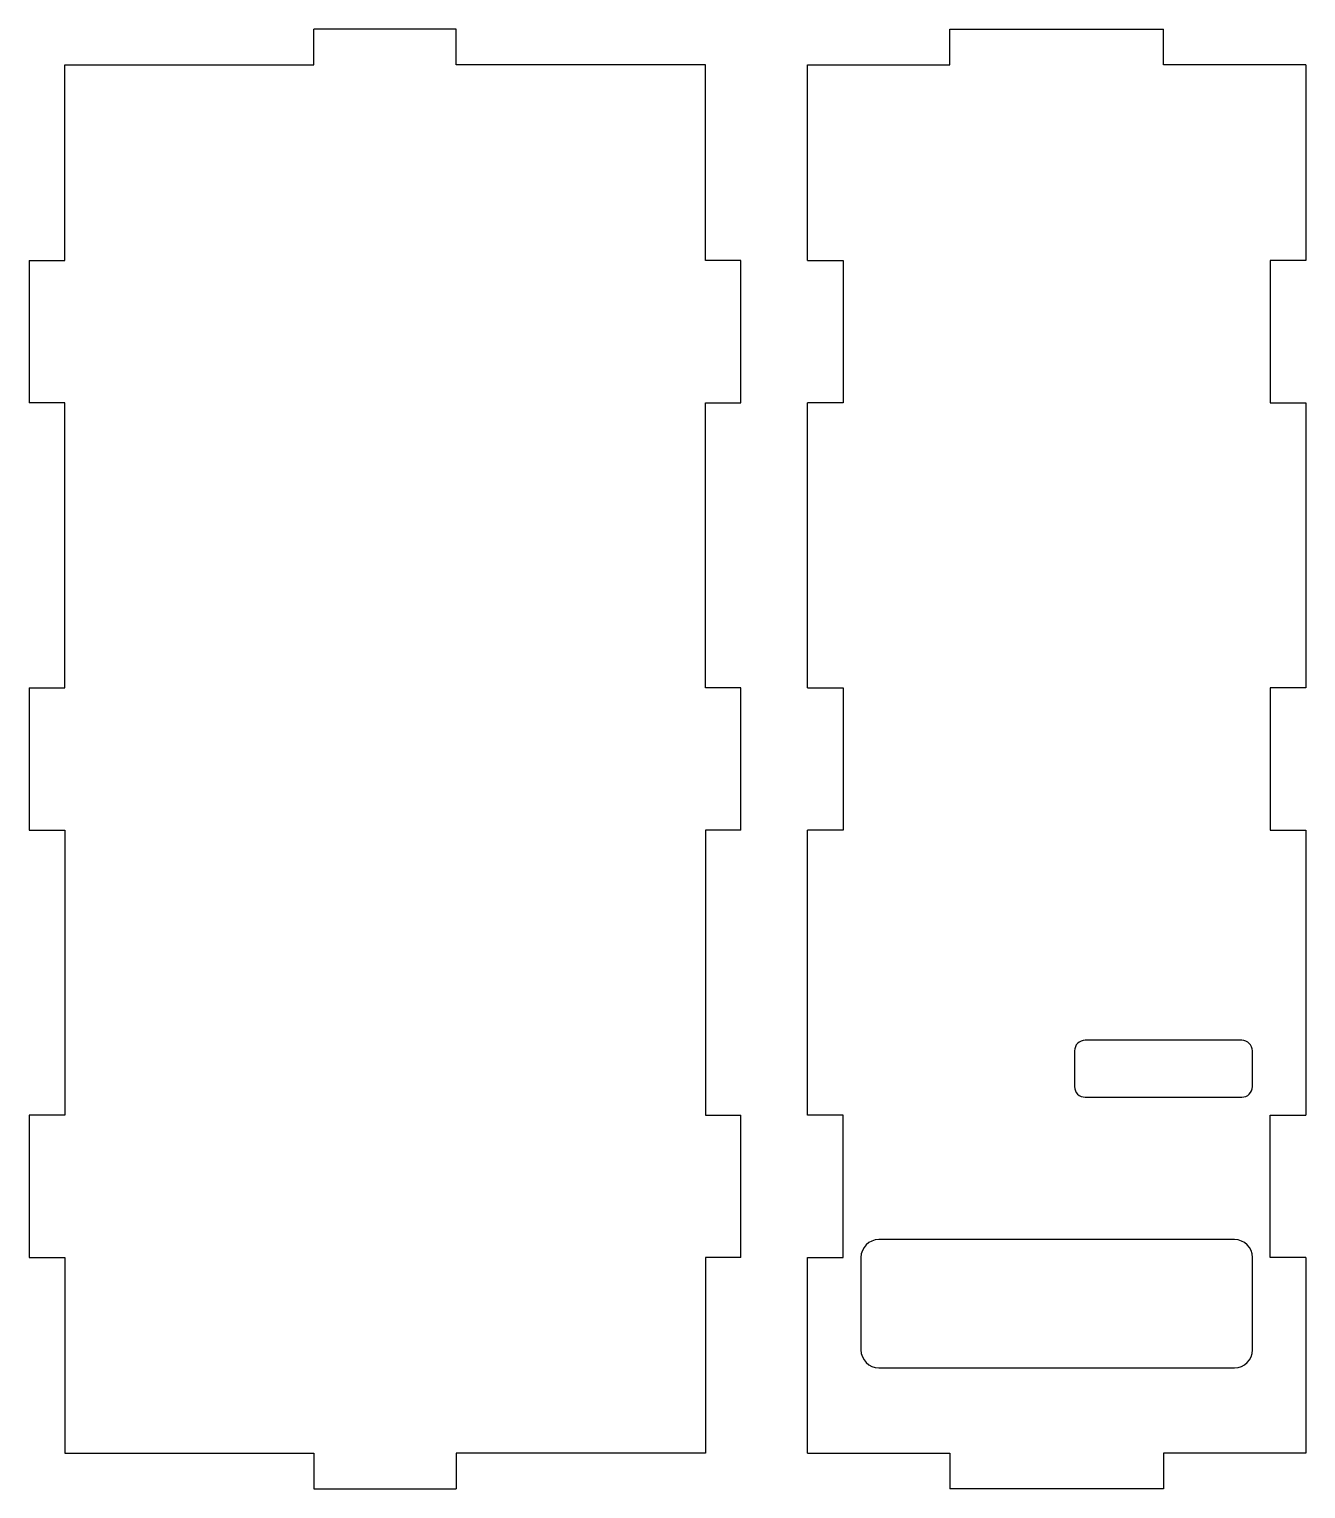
# Model space of a CAD drawing. Header units: millimetres. Extents: x 65 to 244, y 2 to 208.
import ezdxf

# ---------------------------------------------------------------- set-up
doc = ezdxf.new("R2010")
doc.units = ezdxf.units.MM
doc.layers.add('View006', color=7, linetype='CONTINUOUS')
doc.layers.add('View007', color=7, linetype='CONTINUOUS')

msp = doc.modelspace()

# ---------------------------------------------------------------- linework, layer by layer
at = {"layer": 'View006'}
for p, q in [((194.29, 202.5), (194.29, 207.5)), ((194.29, 207.5), (224.29, 207.5)), ((224.29, 202.5), (224.29, 207.5)), ((174.29, 175), (174.29, 202.5)), ((174.29, 202.5), (194.29, 202.5)), ((244.29, 202.5), (224.29, 202.5)), ((244.29, 202.5), (244.29, 175)), ((174.29, 175), (179.29, 175)), ((179.29, 175), (179.29, 155)), ((239.29, 175), (239.29, 155)), ((244.29, 175), (239.29, 175)), ((174.29, 115), (174.29, 155)), ((179.29, 155), (174.29, 155)), ((239.29, 155), (244.29, 155)), ((244.29, 155), (244.29, 115)), ((174.29, 115), (179.29, 115)), ((179.29, 115), (179.29, 95)), ((239.29, 115), (239.29, 95)), ((244.29, 115), (239.29, 115)), ((174.29, 55), (174.29, 95)), ((179.29, 95), (174.29, 95)), ((239.29, 95), (244.29, 95)), ((244.29, 95), (244.29, 55)), ((211.79, 64), (211.79, 59)), ((235.29, 65.5), (213.29, 65.5)), ((236.79, 59), (236.79, 64)), ((213.29, 57.5), (235.29, 57.5)), ((179.29, 55), (174.29, 55)), ((179.29, 35), (179.29, 55)), ((239.29, 35), (239.29, 55)), ((239.29, 55), (244.29, 55)), ((234.29, 37.5), (184.29, 37.5)), ((174.29, 7.5), (174.29, 35)), ((174.29, 35), (179.29, 35)), ((181.79, 35), (181.79, 22)), ((236.79, 22), (236.79, 35)), ((244.29, 35), (239.29, 35)), ((244.29, 35), (244.29, 7.5)), ((184.29, 19.5), (234.29, 19.5)), ((174.29, 7.5), (194.29, 7.5)), ((194.29, 7.5), (194.29, 2.5)), ((224.29, 7.5), (224.29, 2.5)), ((244.29, 7.5), (224.29, 7.5)), ((224.29, 2.5), (194.29, 2.5))]:
    msp.add_line(p, q, dxfattribs=at)
for centre, radius, start, end in [((213.29, 64), 1.5, 90, -180), ((235.29, 64), 1.5, 0, 90), ((213.29, 59), 1.5, -180, -90), ((235.29, 59), 1.5, -90, 0), ((184.29, 35), 2.5, 90, 180), ((234.29, 35), 2.5, 0, 90), ((184.29, 22), 2.5, 180, -90), ((234.29, 22), 2.5, -90, 0)]:
    msp.add_arc(centre, radius, start, end, dxfattribs=at)
at = {"layer": 'View007'}
for p, q in [((104.93, 202.5), (104.93, 207.5)), ((124.93, 207.5), (104.93, 207.5)), ((124.93, 202.5), (124.93, 207.5)), ((69.93, 175), (69.93, 202.5)), ((69.93, 202.5), (104.93, 202.5)), ((159.93, 202.5), (124.93, 202.5)), ((159.93, 175), (159.93, 202.5)), ((64.93, 175), (64.93, 155)), ((64.93, 175), (69.93, 175)), ((164.93, 175), (159.93, 175)), ((164.93, 155), (164.93, 175)), ((69.93, 155), (64.93, 155)), ((69.93, 115), (69.93, 155)), ((159.93, 155), (164.93, 155)), ((159.93, 115), (159.93, 155)), ((64.93, 115), (64.93, 95)), ((64.93, 115), (69.93, 115)), ((164.93, 115), (159.93, 115)), ((164.93, 95), (164.93, 115)), ((64.93, 95), (69.93, 95)), ((69.93, 95), (69.93, 55)), ((164.93, 95), (159.93, 95)), ((159.93, 95), (159.93, 55)), ((64.93, 55), (64.93, 35)), ((69.93, 55), (64.93, 55)), ((159.93, 55), (164.93, 55)), ((164.93, 35), (164.93, 55)), ((64.93, 35), (69.93, 35)), ((69.93, 35), (69.93, 7.5)), ((164.93, 35), (159.93, 35)), ((159.93, 35), (159.93, 7.5)), ((69.93, 7.5), (104.93, 7.5)), ((104.93, 7.5), (104.93, 2.5)), ((159.93, 7.5), (124.93, 7.5)), ((124.93, 7.5), (124.93, 2.5)), ((104.93, 2.5), (124.93, 2.5))]:
    msp.add_line(p, q, dxfattribs=at)

doc.saveas('drawing.dxf')
